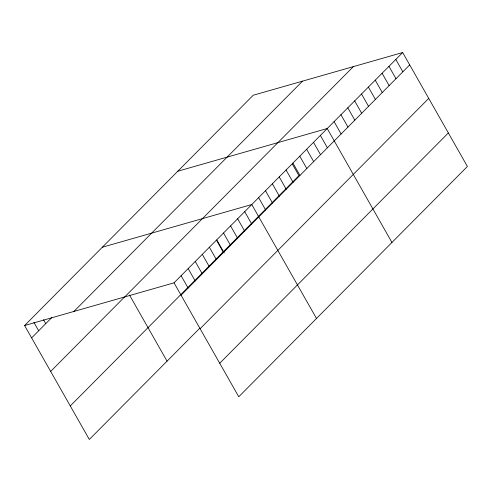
<?xml version="1.0" encoding="UTF-8"?>
<svg xmlns="http://www.w3.org/2000/svg" width="492" height="492" viewBox="0 0 492 492"><rect width="100%" height="100%" fill="white"/><g stroke="black" fill="none" stroke-linecap="round" stroke-linejoin="round"><path stroke-width="0.74" d="M199.77 328.213L89.323 439.467L24.6 325.532L253.239 95.233L402.677 52.533L467.4 166.468L238.761 396.767L174.039 282.832L402.677 52.533M31.617 337.887L51.814 317.549M73.917 311.442L302.549 81.137M50.664 371.411L124.359 297.174M124.722 296.928L353.361 66.623M70.282 405.949L298.921 175.644L292.377 164.131M181.056 295.194L409.695 64.889M200.103 328.711L428.735 98.406M219.721 363.25L448.36 132.945M177.784 171.228L327.223 128.529L391.952 242.464M102.336 247.23L251.775 204.531L316.497 318.465M24.6 325.532L174.039 282.832M395.814 59.44L402.837 71.795M388.957 66.352L395.98 78.708M382.099 73.259L389.117 85.614M375.242 80.165L382.259 92.527M368.379 87.078L375.402 99.433M361.522 93.984L368.539 106.34M354.664 100.897L361.682 113.252M347.801 107.803L354.824 120.159M340.944 114.716L347.961 127.071M334.086 121.622L341.104 133.978M320.366 135.441L327.389 147.797M313.509 142.348L320.526 154.703M306.651 149.26L313.668 161.616M299.788 156.167L306.811 168.522M292.931 163.08L299.948 175.435M286.073 169.986L293.091 182.341M279.21 176.892L286.233 189.254M272.353 183.805L279.37 196.16M265.495 190.712L272.513 203.073M258.632 197.624L265.655 209.979M244.708 211.652L251.726 224.008M237.642 218.768L244.659 231.123M230.576 225.889L237.593 238.245M223.509 233.005L230.527 245.36M216.929 240.133L224.217 252.956M216.443 240.127L223.46 252.482M209.377 247.242L216.394 259.598M202.304 254.364L209.328 266.719M195.238 261.48L202.261 273.835M188.172 268.601L195.195 280.957M181.105 275.717L188.122 288.072M129.488 295.028L167.059 361.165M43.536 319.751L45.756 323.65M33.886 322.315L38.683 330.772"/></g></svg>
